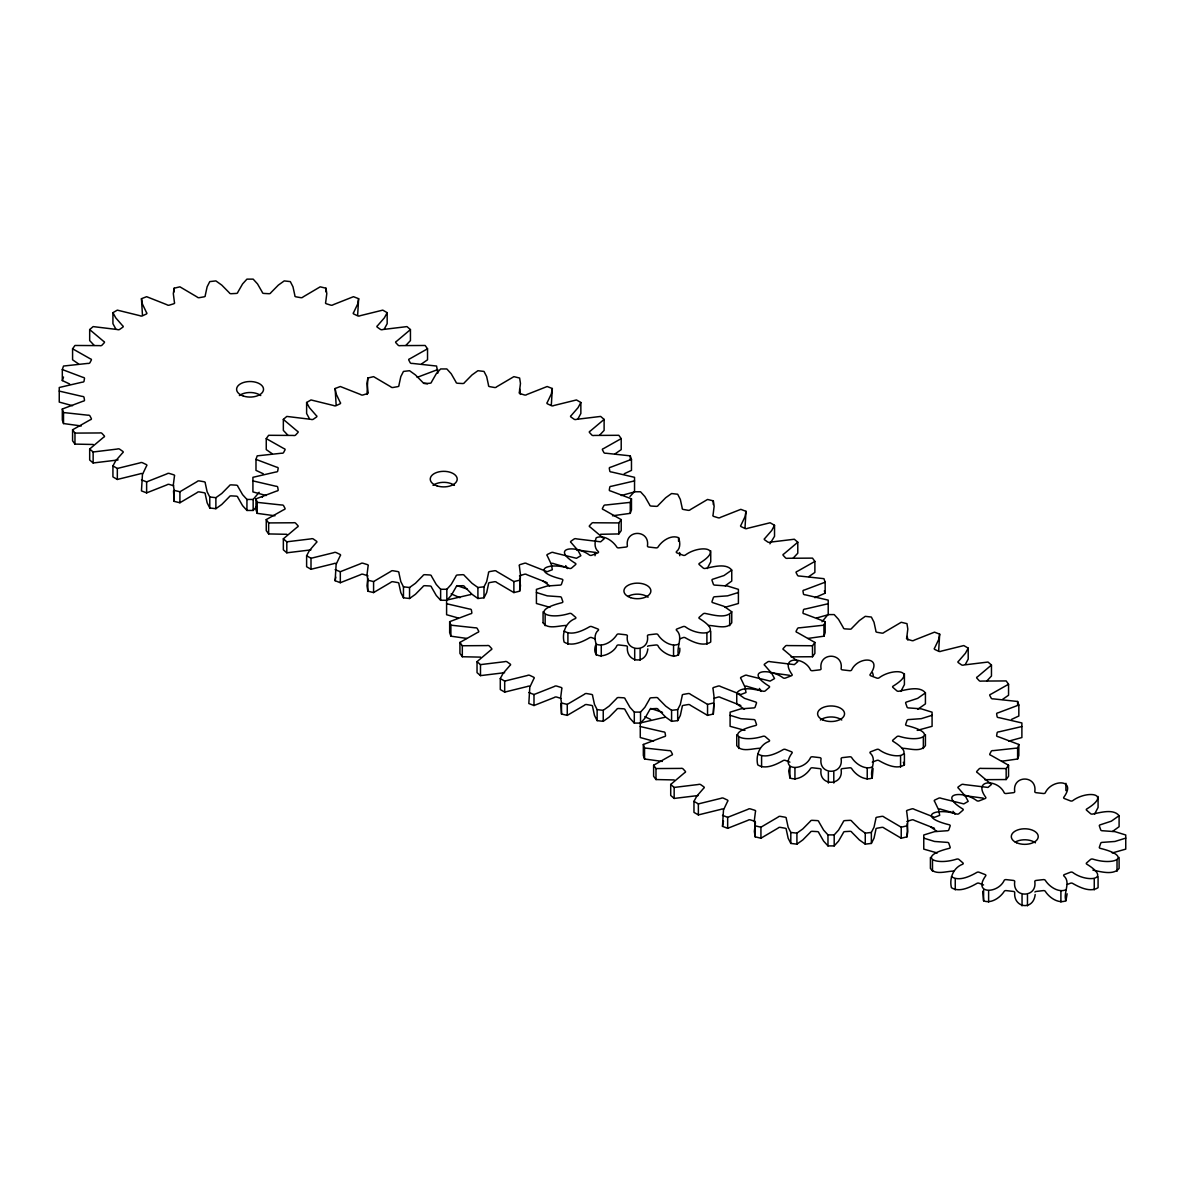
<?xml version="1.0" encoding="UTF-8"?>
<svg xmlns="http://www.w3.org/2000/svg" width="1185" height="1185" viewBox="0 0 1185 1185"><rect width="100%" height="100%" fill="white"/><g stroke="black" fill="none" stroke-linecap="round" stroke-linejoin="round"><path stroke-width="1.5" d="M173.514 490.842L174.165 501.374L179.913 502.751L197.154 492.59A1.763 1.022 0 0 1 199.376 491.923L204.013 492.738A1.763 1.022 0 0 1 205.227 493.997L207.123 502.781L209.775 507.98L215.877 508.691L221.773 504.469L229.357 496.767A1.763 1.022 0 0 1 231.312 495.878L236.141 496.145A1.763 1.022 0 0 1 237.755 497.241L242.584 505.654L246.939 510.454L253.16 510.454L256.434 506.854M560.861 703.475L561.512 714.022L567.26 715.385L584.516 705.223A1.763 1.022 0 0 1 586.723 704.571L591.359 705.371A1.763 1.022 0 0 1 592.574 706.63L594.485 715.429L597.136 720.628L603.239 721.324L609.134 717.103L616.718 709.4A1.763 1.022 0 0 1 618.674 708.511L623.488 708.793A1.763 1.022 0 0 1 625.102 709.874L629.946 718.288L634.301 723.087L640.522 723.087L644.877 718.288L649.706 709.874A1.763 1.022 0 0 1 651.335 708.793L656.149 708.511A1.763 1.022 0 0 1 658.105 709.4L665.689 717.103L671.584 721.324L677.687 720.628L680.338 715.429L682.234 706.63A1.763 1.022 0 0 1 683.449 705.371L688.085 704.571A1.763 1.022 0 0 1 690.307 705.223L707.549 715.385L713.296 714.022L713.962 703.475M595.033 555.706L595.211 552.551M679.775 648.151C681.197 663.2 661.437 653.513 657.956 645.721A1.763 1.022 0 0 0 655.794 644.995L648.965 645.781A1.763 1.022 0 0 0 647.573 646.403M1067.122 893.786L1065.937 900.748C1058.383 904.007 1049.273 897.637 1045.303 891.342A1.763 1.022 0 0 0 1043.141 890.631L1036.327 891.416A1.763 1.022 0 0 0 1034.92 892.038M647.84 648.876C646.003 665.555 625.976 662.148 627.369 646.921A1.763 1.022 0 0 0 625.843 645.781L619.029 644.995A1.763 1.022 0 0 0 616.867 645.721C612.956 655.083 590.797 662.711 595.418 645.707M1035.186 894.512C1033.35 911.191 1013.323 907.784 1014.715 892.557A1.763 1.022 0 0 0 1013.19 891.416L1006.376 890.631A1.763 1.022 0 0 0 1004.213 891.342C1000.258 897.652 991.178 903.918 983.609 900.837L982.765 891.342M357.648 315.077L358.64 298.694L353.471 296.694L333.118 304.738A1.763 1.022 0 0 1 330.719 305.123L326.453 303.804A1.763 1.022 0 0 1 325.682 302.442L326.793 293.599L325.949 288.207L320.202 286.829L302.96 297.005A1.763 1.022 0 0 1 300.738 297.657L296.102 296.842A1.763 1.022 0 0 1 294.887 295.583L292.976 286.8L290.325 281.6L284.237 280.904L278.342 285.111L270.758 292.813A1.763 1.022 0 0 1 268.788 293.702L263.974 293.436A1.763 1.022 0 0 1 262.359 292.339L257.53 283.926L253.16 279.127L246.939 279.127L242.584 283.926L237.755 292.339A1.763 1.022 0 0 1 236.141 293.436L231.312 293.702A1.763 1.022 0 0 1 229.357 292.813L221.773 285.111L215.877 280.904L209.775 281.6L207.123 286.8L205.227 295.583A1.763 1.022 0 0 1 204.013 296.842L199.376 297.657A1.763 1.022 0 0 1 197.154 297.005L179.913 286.829L174.165 288.207L173.321 293.599L174.432 302.442A1.763 1.022 0 0 1 173.662 303.804L169.381 305.123A1.763 1.022 0 0 1 166.981 304.738L146.629 296.694L141.459 298.694L142.452 315.077M551.336 404.9L552.328 388.517L547.159 386.517L526.792 394.546A1.763 1.022 0 0 1 524.407 394.946L520.126 393.627A1.763 1.022 0 0 1 519.356 392.265L520.467 383.422L519.622 378.03L513.875 376.652L496.633 386.814A1.763 1.022 0 0 1 494.412 387.48L489.775 386.666A1.763 1.022 0 0 1 488.561 385.406L486.665 376.623L483.998 371.423L477.91 370.712L472.015 374.934L464.431 382.636A1.763 1.022 0 0 1 462.476 383.525L457.647 383.259A1.763 1.022 0 0 1 456.032 382.162L451.204 373.749L446.834 368.95L440.627 368.95L436.258 373.749L431.429 382.162A1.763 1.022 0 0 1 429.814 383.259L425 383.525A1.763 1.022 0 0 1 423.03 382.636L415.446 374.934L409.551 370.712L403.463 371.423L400.811 376.623L398.901 385.406A1.763 1.022 0 0 1 397.686 386.666L393.05 387.48A1.763 1.022 0 0 1 390.828 386.814L373.586 376.652L367.839 378.03L366.994 383.422L368.105 392.265A1.763 1.022 0 0 1 367.335 393.627L363.069 394.946A1.763 1.022 0 0 1 360.67 394.546L340.317 386.517L335.133 388.517L336.14 404.9M366.994 394.412L367.839 378.03M367.794 578.206L366.994 585.805L367.839 591.197L373.586 592.574L390.828 582.398A1.763 1.022 0 0 1 393.05 581.746L397.686 582.561A1.763 1.022 0 0 1 398.901 583.82L400.811 592.604L403.463 597.803L409.551 598.499L415.446 594.292L423.03 586.59A1.763 1.022 0 0 1 425 585.701L429.814 585.968A1.763 1.022 0 0 1 431.429 587.064L436.258 595.477L440.627 600.277L446.834 600.277L451.204 595.477L456.032 587.064A1.763 1.022 0 0 1 457.647 585.968L462.476 585.701A1.763 1.022 0 0 1 464.431 586.59L472.015 594.292L477.91 598.499L483.998 597.803L486.665 592.604L488.561 583.82A1.763 1.022 0 0 1 489.775 582.561L494.412 581.746A1.763 1.022 0 0 1 496.633 582.398L513.875 592.574L519.622 591.197L520.467 574.799L519.356 565.971A1.763 1.022 0 0 1 520.126 564.593L524.407 563.275A1.763 1.022 0 0 1 526.792 563.675L547.159 571.703L552.328 569.704L551.336 564.327L547.263 555.78A1.763 1.022 0 0 1 547.544 554.358L551.292 552.58A1.763 1.022 0 0 1 553.78 552.699L576.458 558.283L580.857 555.735L578.058 550.566L571.17 542.641A1.763 1.022 0 0 1 570.977 541.219L574.044 539.057A1.763 1.022 0 0 1 576.532 538.879L600.647 541.812L604.113 538.819L590.189 527.073A1.763 1.022 0 0 1 589.523 525.681L591.804 523.222A1.763 1.022 0 0 1 594.174 522.778L618.822 522.926L621.207 519.608L603.58 509.654A1.763 1.022 0 0 1 602.454 508.365L603.861 505.699A1.763 1.022 0 0 1 606.039 504.988L630.257 502.366L631.472 498.841L610.838 491.064A1.763 1.022 0 0 1 609.297 489.938L609.771 487.153A1.763 1.022 0 0 1 611.667 486.22L634.538 480.903M519.622 591.197L520.467 585.805L519.667 578.206M713.296 714.022L714.14 697.624L713.044 688.781A1.763 1.022 0 0 1 713.8 687.418L718.08 686.1A1.763 1.022 0 0 1 720.48 686.485L740.832 694.529L746.002 692.529L745.01 687.137L740.936 678.59A1.763 1.022 0 0 1 741.232 677.168L744.965 675.391A1.763 1.022 0 0 1 747.454 675.509L770.131 681.094L774.531 678.561L771.731 673.376L764.858 665.466A1.763 1.022 0 0 1 764.651 664.03L767.732 661.867A1.763 1.022 0 0 1 770.206 661.704L794.335 664.622L797.786 661.645L783.878 649.884A1.763 1.022 0 0 1 783.196 648.506L785.477 646.032A1.763 1.022 0 0 1 787.847 645.588L812.495 645.751L814.88 642.433L797.268 632.464A1.763 1.022 0 0 1 796.127 631.19L797.535 628.509A1.763 1.022 0 0 1 799.712 627.813L823.945 625.176L825.16 621.666L804.511 613.874A1.763 1.022 0 0 1 802.971 612.749L803.445 609.964A1.763 1.022 0 0 1 805.341 609.031L828.211 603.728M755.452 822.597L754.341 831.44L755.186 836.832L760.933 838.21L778.189 828.034A1.763 1.022 0 0 1 780.411 827.382L785.033 828.197A1.763 1.022 0 0 1 786.247 829.456L788.158 838.239L790.81 843.439L796.913 844.135L802.808 839.928L810.392 832.226A1.763 1.022 0 0 1 812.347 831.322L817.161 831.603A1.763 1.022 0 0 1 818.776 832.699L823.619 841.113L827.974 845.897L834.196 845.897L838.55 841.113L843.379 832.699A1.763 1.022 0 0 1 845.009 831.603L849.823 831.322A1.763 1.022 0 0 1 851.778 832.226L859.362 839.928L865.257 844.135L871.36 843.439L874.012 838.239L875.908 829.456A1.763 1.022 0 0 1 877.122 828.197L881.758 827.382A1.763 1.022 0 0 1 883.98 828.034L901.222 838.21L906.969 836.832L907.814 820.435L906.718 811.606A1.763 1.022 0 0 1 907.488 810.229L911.754 808.911A1.763 1.022 0 0 1 914.153 809.311L934.506 817.339L939.675 815.339L938.683 809.962L934.61 801.415A1.763 1.022 0 0 1 934.906 799.979L938.638 798.216A1.763 1.022 0 0 1 941.127 798.32L963.805 803.904L968.204 801.371L965.405 796.201L958.532 788.277A1.763 1.022 0 0 1 958.324 786.84L961.405 784.677A1.763 1.022 0 0 1 963.879 784.514L988.009 787.433L991.46 784.455L977.551 772.709A1.763 1.022 0 0 1 976.87 771.317L979.151 768.858A1.763 1.022 0 0 1 981.521 768.413L1006.169 768.561L1008.553 765.243L990.941 755.289A1.763 1.022 0 0 1 989.801 754.001L991.208 751.334A1.763 1.022 0 0 1 993.385 750.623L1017.619 748.002L1018.833 744.476L998.185 736.7A1.763 1.022 0 0 1 996.644 735.559L997.118 732.789A1.763 1.022 0 0 1 999.014 731.841L1021.885 726.538M906.969 836.832L907.814 831.44L907.014 823.827M173.662 485.776L169.381 484.458A1.763 1.022 0 0 0 166.981 484.858L146.629 492.886L141.459 490.886L142.452 474.504L146.525 465.957A1.763 1.022 0 0 0 146.244 464.535L142.496 462.757A1.763 1.022 0 0 0 140.008 462.876L117.33 468.46L112.93 465.912L115.73 460.743L122.618 452.833A1.763 1.022 0 0 0 122.81 451.396L119.744 449.233A1.763 1.022 0 0 0 117.256 449.056L93.141 451.989L89.675 448.996L103.599 437.25A1.763 1.022 0 0 0 104.265 435.873L101.984 433.399A1.763 1.022 0 0 0 99.614 432.955L74.966 433.103L72.581 429.785L90.193 419.831A1.763 1.022 0 0 0 91.334 418.557L89.927 415.876A1.763 1.022 0 0 0 87.749 415.18L63.516 412.543L62.316 409.018L82.95 401.241A1.763 1.022 0 0 0 84.49 400.115L84.016 397.331A1.763 1.022 0 0 0 82.12 396.397L59.25 391.094M358.64 298.694L357.648 304.086L353.589 312.618A1.763 1.022 0 0 0 353.871 314.055L357.618 315.832A1.763 1.022 0 0 0 360.107 315.714L382.77 310.129L387.169 312.662L387.169 323.668L384.384 328.837M368.002 575.954A1.763 1.022 0 0 0 367.335 575.599L363.069 574.281A1.763 1.022 0 0 0 360.67 574.666L340.317 582.709L335.133 580.709L336.14 564.327L340.199 555.78A1.763 1.022 0 0 0 339.917 554.358L336.17 552.58A1.763 1.022 0 0 0 333.681 552.699L311.003 558.283L306.619 555.735L309.404 550.566L316.291 542.641A1.763 1.022 0 0 0 316.484 541.219L313.418 539.057A1.763 1.022 0 0 0 310.944 538.879L286.814 541.812L283.348 538.819L297.272 527.073A1.763 1.022 0 0 0 297.939 525.681L295.657 523.222A1.763 1.022 0 0 0 293.287 522.778L268.639 522.926L266.255 519.608L283.882 509.654A1.763 1.022 0 0 0 285.007 508.365L283.6 505.699A1.763 1.022 0 0 0 281.423 504.988L257.204 502.366L255.99 498.841L276.623 491.064A1.763 1.022 0 0 0 278.179 489.938L277.69 487.153A1.763 1.022 0 0 0 275.794 486.22L252.923 480.903M335.133 580.709L335.799 577.125M552.328 388.517L551.336 393.909L547.263 402.441A1.763 1.022 0 0 0 547.544 403.878L551.292 405.64A1.763 1.022 0 0 0 553.78 405.537L576.458 399.952L580.857 402.485L580.857 413.491L578.058 418.66M561.009 698.409L556.743 697.091A1.763 1.022 0 0 0 554.343 697.491L533.991 705.519L528.821 703.52L529.813 687.137L533.887 678.59A1.763 1.022 0 0 0 533.591 677.168L529.843 675.391A1.763 1.022 0 0 0 527.369 675.509L504.692 681.094L500.292 678.561L503.077 673.376L509.965 665.466A1.763 1.022 0 0 0 510.157 664.03L507.091 661.867A1.763 1.022 0 0 0 504.617 661.704L480.488 664.622L477.037 661.645L490.945 649.884A1.763 1.022 0 0 0 491.627 648.506L489.346 646.032A1.763 1.022 0 0 0 486.961 645.588L462.313 645.751L459.928 642.433L477.555 632.464A1.763 1.022 0 0 0 478.681 631.19L477.274 628.509A1.763 1.022 0 0 0 475.111 627.813L450.878 625.176L449.663 621.666L470.297 613.874A1.763 1.022 0 0 0 471.852 612.749L471.378 609.964A1.763 1.022 0 0 0 469.482 609.031L446.597 603.728M629.946 496.559L634.301 491.775L640.522 491.775L644.877 496.559L649.706 504.973A1.763 1.022 0 0 0 651.335 506.069L656.149 506.35A1.763 1.022 0 0 0 658.105 505.447L665.689 497.744L671.584 493.538L677.687 494.234L680.338 499.433L682.234 508.217A1.763 1.022 0 0 0 683.449 509.476L688.085 510.291A1.763 1.022 0 0 0 690.307 509.639L707.549 499.463L713.296 500.84L714.14 506.232L713.044 515.075A1.763 1.022 0 0 0 713.8 516.438L718.08 517.756A1.763 1.022 0 0 0 720.48 517.371L740.832 509.343L746.002 511.327L745.01 516.719L740.936 525.266A1.763 1.022 0 0 0 741.232 526.688L744.965 528.466A1.763 1.022 0 0 0 747.454 528.347L770.131 522.763L774.531 525.296L774.531 536.301L769.939 543.826M745.01 527.71L746.002 511.327M755.363 821.59A1.763 1.022 0 0 0 754.682 821.235L750.416 819.916A1.763 1.022 0 0 0 748.016 820.301L727.664 828.33L722.495 826.345L723.487 809.962L727.56 801.415A1.763 1.022 0 0 0 727.264 799.979L723.517 798.216A1.763 1.022 0 0 0 721.043 798.32L698.365 803.904L693.966 801.371L696.765 796.201L703.638 788.277A1.763 1.022 0 0 0 703.831 786.84L700.765 784.677A1.763 1.022 0 0 0 698.291 784.514L674.161 787.433L670.71 784.455L684.619 772.709A1.763 1.022 0 0 0 685.3 771.317L683.019 768.858A1.763 1.022 0 0 0 680.649 768.413L655.986 768.561L653.616 765.243L671.228 755.289A1.763 1.022 0 0 0 672.354 754.001L670.962 751.334A1.763 1.022 0 0 0 668.784 750.623L644.551 748.002L643.337 744.476L663.985 736.7A1.763 1.022 0 0 0 665.526 735.559L665.052 732.789A1.763 1.022 0 0 0 663.156 731.841L640.27 726.538M722.495 826.345L723.487 820.953M822.005 621.769L827.974 614.585L834.196 614.585L838.55 619.385L843.379 627.798A1.763 1.022 0 0 0 845.009 628.88L849.823 629.161A1.763 1.022 0 0 0 851.778 628.272L859.362 620.57L865.257 616.348L871.36 617.044L874.012 622.243L875.908 631.042A1.763 1.022 0 0 0 877.122 632.301L881.758 633.101A1.763 1.022 0 0 0 883.98 632.449L901.222 622.288L906.969 623.651L907.814 629.057L906.718 637.885A1.763 1.022 0 0 0 907.488 639.263L911.754 640.581A1.763 1.022 0 0 0 914.153 640.181L934.506 632.153L939.675 634.153L938.683 639.53L934.61 648.077A1.763 1.022 0 0 0 934.906 649.513L938.638 651.276A1.763 1.022 0 0 0 941.127 651.172L963.805 645.573L968.204 648.121L968.204 659.112L965.405 664.296M938.683 650.535L939.675 634.153M678.561 655.201C676.013 647.262 683.76 636.76 676.502 630.287A1.763 1.022 0 0 1 677.153 628.894L682.945 626.658A1.763 1.022 0 0 1 685.419 626.85C699.268 637.249 724.939 634.316 699.609 618.644A1.763 1.022 0 0 1 699.298 617.222L703.164 613.874A1.763 1.022 0 0 1 705.564 613.504C713.518 615.059 726.198 618.866 731.752 611.801L723.991 606.32L713.251 602.795A1.763 1.022 0 0 1 712.007 601.55L713.37 597.61A1.763 1.022 0 0 1 715.34 596.722L727.59 595.848L738.403 592.5M789.728 766.813L788.706 770.976L789.906 777.938C797.461 781.196 806.57 774.812 810.54 768.532A1.763 1.022 0 0 1 812.703 767.821L819.516 768.606A1.763 1.022 0 0 1 821.042 769.746C818.524 786.425 843.646 786.425 841.128 769.746A1.763 1.022 0 0 1 842.654 768.606L849.467 767.821A1.763 1.022 0 0 1 851.63 768.532C855.585 774.827 864.65 781.108 872.234 778.012L873.064 768.532M594.766 638.774L591.878 637.663A1.763 1.022 0 0 0 589.404 637.841C582.309 641.914 571.585 647.01 564.075 642.048C561.764 632.834 565.986 621.977 575.199 618.644A1.763 1.022 0 0 0 575.525 617.222L571.659 613.874A1.763 1.022 0 0 0 569.244 613.504C547.115 620.436 529.562 610.705 561.557 602.795A1.763 1.022 0 0 0 562.801 601.55L561.453 597.61A1.763 1.022 0 0 0 559.468 596.722L547.218 595.848L536.42 592.5M549.929 607.327L536.42 603.491L536.42 589.36L547.218 586.027L559.468 585.138A1.763 1.022 0 0 0 561.453 584.249L562.801 580.309A1.763 1.022 0 0 0 561.557 579.065C529.562 571.155 547.115 561.423 569.244 568.356A1.763 1.022 0 0 0 571.659 567.985L575.525 564.638A1.763 1.022 0 0 0 575.199 563.216C549.87 547.544 575.554 544.611 589.404 555.01A1.763 1.022 0 0 0 591.878 555.202L597.655 552.965A1.763 1.022 0 0 0 598.307 551.573C594.144 548.299 594.618 542.212 596.218 537.738C603.787 534.479 612.897 540.864 616.867 547.144A1.763 1.022 0 0 0 619.029 547.855L625.843 547.07A1.763 1.022 0 0 0 627.369 545.929C624.836 529.251 649.972 529.251 647.454 545.929A1.763 1.022 0 0 0 648.965 547.07L655.794 547.855A1.763 1.022 0 0 0 657.956 547.144C661.911 540.849 670.977 534.568 678.561 537.664C680.19 542.152 680.694 548.285 676.502 551.573A1.763 1.022 0 0 0 677.153 552.965L682.945 555.202A1.763 1.022 0 0 0 685.419 555.01C699.268 544.611 724.939 547.544 699.609 563.216A1.763 1.022 0 0 0 699.298 564.638L703.164 567.985A1.763 1.022 0 0 0 705.564 568.356C713.518 566.8 726.198 562.993 731.752 570.059L731.752 581.065L725.235 585.775M789.891 762.148L785.551 760.474A1.763 1.022 0 0 0 783.078 760.666C775.982 764.725 765.258 769.82 757.748 764.873C755.452 755.66 759.659 744.787 768.872 741.469A1.763 1.022 0 0 0 769.198 740.033L765.332 736.7A1.763 1.022 0 0 0 762.918 736.315C740.788 743.247 723.235 733.515 755.245 725.605A1.763 1.022 0 0 0 756.474 724.361L755.126 720.421A1.763 1.022 0 0 0 753.156 719.547L740.892 718.658L730.093 715.31M744.506 709.356L736.744 703.875L736.744 692.884C742.299 685.804 754.963 689.626 762.918 691.166A1.763 1.022 0 0 0 765.332 690.796L769.198 687.463A1.763 1.022 0 0 0 768.872 686.026C743.543 670.355 769.228 667.436 783.078 677.835A1.763 1.022 0 0 0 785.551 678.013L791.328 675.791A1.763 1.022 0 0 0 791.98 674.398C778.708 656.031 804.26 656.164 810.54 669.955A1.763 1.022 0 0 0 812.703 670.68L819.516 669.895A1.763 1.022 0 0 0 821.042 668.755C818.524 652.061 843.646 652.061 841.128 668.755A1.763 1.022 0 0 0 842.654 669.895L849.467 670.68A1.763 1.022 0 0 0 851.63 669.955C857.91 656.164 883.447 656.031 870.19 674.398A1.763 1.022 0 0 0 870.842 675.791L876.619 678.013A1.763 1.022 0 0 0 879.092 677.835C892.942 667.436 918.612 670.355 893.297 686.026A1.763 1.022 0 0 0 892.972 687.463L896.838 690.796A1.763 1.022 0 0 0 899.237 691.166C907.206 689.626 919.871 685.804 925.426 692.884L925.426 703.875L917.664 709.356M983.565 884.973L979.225 883.299A1.763 1.022 0 0 0 976.751 883.477C969.656 887.55 958.932 892.646 951.437 887.683C949.126 878.47 953.332 867.613 962.546 864.28A1.763 1.022 0 0 0 962.872 862.858L959.006 859.51A1.763 1.022 0 0 0 956.606 859.14C934.461 866.072 916.909 856.34 948.918 848.43A1.763 1.022 0 0 0 950.148 847.171L948.8 843.246A1.763 1.022 0 0 0 946.83 842.357L934.565 841.469L923.767 838.121M937.276 852.963L923.767 849.127L923.767 834.995L934.565 831.648L946.83 830.759A1.763 1.022 0 0 0 948.8 829.885L950.148 825.945A1.763 1.022 0 0 0 948.918 824.701C916.909 816.791 934.461 807.059 956.606 813.991A1.763 1.022 0 0 0 959.006 813.606L962.872 810.273A1.763 1.022 0 0 0 962.546 808.851C937.216 793.18 962.901 790.247 976.751 800.645A1.763 1.022 0 0 0 979.225 800.838L985.002 798.601A1.763 1.022 0 0 0 985.653 797.209C972.396 778.856 997.933 778.975 1004.213 792.78A1.763 1.022 0 0 0 1006.376 793.491L1013.19 792.706A1.763 1.022 0 0 0 1014.715 791.565C1012.197 774.886 1037.319 774.886 1034.801 791.565A1.763 1.022 0 0 0 1036.327 792.706L1043.141 793.491A1.763 1.022 0 0 0 1045.303 792.78C1051.584 778.975 1077.121 778.856 1063.863 797.209A1.763 1.022 0 0 0 1064.515 798.601L1070.292 800.838A1.763 1.022 0 0 0 1072.766 800.645C1086.615 790.247 1112.3 793.18 1086.971 808.851A1.763 1.022 0 0 0 1086.645 810.273L1090.511 813.606A1.763 1.022 0 0 0 1092.911 813.991C1100.88 812.436 1113.544 808.629 1119.099 815.695L1119.099 826.7L1112.582 831.411M69.604 383.97L62.316 380.563L62.316 369.557L63.516 366.046L87.749 363.41A1.763 1.022 0 0 0 89.927 362.714L91.334 360.033A1.763 1.022 0 0 0 90.193 358.759L72.581 348.79L74.966 345.472L99.614 345.62A1.763 1.022 0 0 0 101.984 345.19L104.265 342.717A1.763 1.022 0 0 0 103.599 341.339L89.675 329.578L93.141 326.601L117.256 329.519A1.763 1.022 0 0 0 119.744 329.356L122.81 327.193A1.763 1.022 0 0 0 122.618 325.756L115.73 317.832L112.93 312.662L117.33 310.129L140.008 315.714A1.763 1.022 0 0 0 142.496 315.832L146.244 314.055A1.763 1.022 0 0 0 146.525 312.618L142.452 304.086L141.459 298.694M62.316 380.563L63.516 377.037M263.292 473.778L255.99 470.386L255.99 459.38L257.204 455.855L281.423 453.233A1.763 1.022 0 0 0 283.6 452.522L285.007 449.856A1.763 1.022 0 0 0 283.882 448.567L266.255 438.613L268.639 435.295L293.287 435.443A1.763 1.022 0 0 0 295.657 434.999L297.939 432.54A1.763 1.022 0 0 0 297.272 431.147L283.348 419.401L286.814 416.424L310.944 419.342A1.763 1.022 0 0 0 313.418 419.179L316.484 417.016A1.763 1.022 0 0 0 316.291 415.579L309.404 407.655L306.619 402.485L311.003 399.952L333.681 405.537A1.763 1.022 0 0 0 336.17 405.64L339.917 403.878A1.763 1.022 0 0 0 340.199 402.441L336.14 393.909L335.133 388.517M612.497 515.786L630.257 513.357L631.472 509.846L631.472 498.841M807.933 638.434L823.945 636.182L825.16 632.657L825.16 621.666M1001.606 761.244L1017.619 758.992L1018.833 755.467L1018.833 744.476M678.561 644.196C671.228 647.291 661.882 641.085 657.956 634.716A1.763 1.022 0 0 0 655.794 634.005L648.965 634.79A1.763 1.022 0 0 0 647.454 635.93C649.972 652.609 624.836 652.609 627.369 635.93A1.763 1.022 0 0 0 625.843 634.79L619.029 634.005A1.763 1.022 0 0 0 616.867 634.716C612.897 641.011 603.832 647.291 596.248 644.196C594.618 639.707 594.129 633.575 598.307 630.287A1.763 1.022 0 0 0 597.655 628.894L591.878 626.658A1.763 1.022 0 0 0 589.404 626.85C582.309 630.924 571.585 636.004 564.075 631.057M872.264 777.938C869.242 770.206 877.567 759.585 870.19 753.097A1.763 1.022 0 0 1 870.842 751.705L876.619 749.483A1.763 1.022 0 0 1 879.092 749.661C892.942 760.059 918.612 757.141 893.297 741.469A1.763 1.022 0 0 1 892.972 740.033L896.838 736.7A1.763 1.022 0 0 1 899.237 736.315C921.382 743.247 938.935 733.515 906.925 725.605A1.763 1.022 0 0 1 905.681 724.361L907.043 720.421A1.763 1.022 0 0 1 909.013 719.547L921.263 718.658L932.077 715.31M1065.937 900.748C1062.915 893.016 1071.255 882.395 1063.863 875.908A1.763 1.022 0 0 1 1064.515 874.53L1070.292 872.293A1.763 1.022 0 0 1 1072.766 872.471C1086.615 882.884 1112.3 879.951 1086.971 864.28A1.763 1.022 0 0 1 1086.645 862.858L1090.511 859.51A1.763 1.022 0 0 1 1092.911 859.14C1115.055 866.072 1132.608 856.34 1100.598 848.43A1.763 1.022 0 0 1 1099.369 847.171L1100.717 843.246A1.763 1.022 0 0 1 1102.687 842.357L1114.952 841.469L1125.75 838.121M483.998 597.803L483.998 586.812L486.665 581.613L488.561 572.814A1.763 1.022 0 0 1 489.775 571.555L494.412 570.755A1.763 1.022 0 0 1 496.633 571.407L513.875 581.568L519.622 580.206M677.687 720.628L677.687 709.622L680.338 704.423L682.234 695.639A1.763 1.022 0 0 1 683.449 694.38L688.085 693.566A1.763 1.022 0 0 1 690.307 694.217L707.549 704.394L713.296 703.016M871.36 843.439L871.36 832.433L874.012 827.249L875.908 818.45A1.763 1.022 0 0 1 877.122 817.191L881.758 816.376A1.763 1.022 0 0 1 883.98 817.043L901.222 827.204L906.969 825.826M387.169 312.662L384.384 317.832L377.497 325.756A1.763 1.022 0 0 0 377.304 327.193L380.37 329.356A1.763 1.022 0 0 0 382.844 329.519L406.973 326.601L410.44 329.578L410.44 340.584L405.937 345.339M580.857 402.485L578.058 407.655L571.17 415.579A1.763 1.022 0 0 0 570.977 417.016L574.044 419.179A1.763 1.022 0 0 0 576.532 419.342L600.647 416.424L604.113 419.401L604.113 430.407L599.625 435.162M774.531 525.296L771.731 530.48L764.858 538.39A1.763 1.022 0 0 0 764.651 539.827L767.732 541.989A1.763 1.022 0 0 0 770.206 542.152L794.335 539.234L797.786 542.226L797.786 553.217L793.298 557.972M968.204 648.121L965.405 653.291L958.532 661.215A1.763 1.022 0 0 0 958.324 662.652L961.405 664.8A1.763 1.022 0 0 0 963.879 664.978L988.009 662.045L991.46 665.037L991.46 676.028L986.972 680.797M707.193 568.578L710.733 561.808L710.733 550.803M900.867 691.403L904.407 684.619L904.407 673.628M1094.54 814.213L1098.08 807.444L1098.08 796.438M259.145 492.264L253.16 499.448L253.16 510.454M600.573 534.302L618.822 533.931L621.207 530.613L621.207 519.608M708.556 625.458C715.74 625.517 727.16 629.842 731.752 622.792L731.752 611.801M791.047 656.86L812.495 656.742L814.88 653.424L814.88 642.433M902.229 748.283C909.413 748.327 920.834 752.653 925.426 745.617L925.426 734.611M984.72 779.671L1006.169 779.552L1008.553 776.249L1008.553 765.243M1092.911 870.131C1100.88 871.686 1113.544 875.493 1119.099 868.427L1119.099 857.436M446.834 600.277L446.834 589.271L451.204 584.472L456.032 576.073A1.763 1.022 0 0 1 457.647 574.977L462.476 574.695A1.763 1.022 0 0 1 464.431 575.584L472.015 583.287L477.91 587.508L483.998 586.812M640.522 723.087L640.522 712.096L644.877 707.297L649.706 698.883A1.763 1.022 0 0 1 651.335 697.787L656.149 697.521A1.763 1.022 0 0 1 658.105 698.409L665.689 706.112L671.584 710.319L677.687 709.622M834.196 845.897L834.196 834.907L838.55 830.107L843.379 821.694A1.763 1.022 0 0 1 845.009 820.598L849.823 820.331A1.763 1.022 0 0 1 851.778 821.22L859.362 828.922L865.257 833.144L871.36 832.433M410.44 329.578L396.516 341.339A1.763 1.022 0 0 0 395.849 342.717L398.13 345.19A1.763 1.022 0 0 0 400.5 345.62L425.148 345.472L427.533 348.79L427.533 359.796L421.519 363.958M604.113 419.401L590.189 431.147A1.763 1.022 0 0 0 589.523 432.54L591.804 434.999A1.763 1.022 0 0 0 594.174 435.443L618.822 435.295L621.207 438.613L621.207 449.619L615.193 453.781M797.786 542.226L783.878 553.973A1.763 1.022 0 0 0 783.196 555.35L785.477 557.824A1.763 1.022 0 0 0 787.847 558.268L812.495 558.12L814.88 561.438L814.88 572.429L808.866 576.591M991.46 665.037L977.551 676.783A1.763 1.022 0 0 0 976.87 678.175L979.151 680.634A1.763 1.022 0 0 0 981.521 681.079L1006.169 680.931L1008.553 684.249L1008.553 695.24L1002.54 699.402M566.267 625.458C559.157 625.517 547.337 629.857 543.145 622.732M731.678 570.133L723.991 575.54L713.251 579.065A1.763 1.022 0 0 0 712.007 580.309L713.37 584.249A1.763 1.022 0 0 0 715.34 585.138L727.59 586.027L738.403 589.36L738.403 603.491L724.894 607.327M925.426 692.884L917.664 698.35L906.925 701.89A1.763 1.022 0 0 0 905.681 703.135L907.043 707.075A1.763 1.022 0 0 0 909.013 707.949L921.263 708.837L932.077 712.185L932.077 726.316L917.22 730.39M1119.099 815.695L1111.337 821.175L1100.598 824.701A1.763 1.022 0 0 0 1099.369 825.945L1100.717 829.885A1.763 1.022 0 0 0 1102.687 830.759L1114.952 831.648L1125.75 834.995L1125.75 849.127L1112.241 852.963M757.748 753.867C765.258 758.83 775.982 753.734 783.078 749.661A1.763 1.022 0 0 1 785.551 749.483L791.328 751.705A1.763 1.022 0 0 1 791.98 753.097C778.708 771.465 804.26 771.331 810.54 757.541A1.763 1.022 0 0 1 812.703 756.815L819.516 757.6A1.763 1.022 0 0 1 821.042 758.741C818.524 775.434 843.646 775.434 841.128 758.741A1.763 1.022 0 0 1 842.654 757.6L849.467 756.815A1.763 1.022 0 0 1 851.63 757.541C855.585 763.836 864.65 770.102 872.234 767.021M951.437 876.678C958.932 881.64 969.656 876.544 976.751 872.471A1.763 1.022 0 0 1 979.225 872.293L985.002 874.53A1.763 1.022 0 0 1 985.653 875.908C972.396 894.275 997.933 894.142 1004.213 880.351A1.763 1.022 0 0 1 1006.376 879.64L1013.19 880.411A1.763 1.022 0 0 1 1014.715 881.551C1012.197 898.245 1037.319 898.245 1034.801 881.551A1.763 1.022 0 0 1 1036.327 880.411L1043.141 879.64A1.763 1.022 0 0 1 1045.303 880.351C1049.258 886.647 1058.338 892.927 1065.908 889.831M141.459 479.895L146.629 481.88L166.981 473.852A1.763 1.022 0 0 1 169.381 473.467L173.662 474.785A1.763 1.022 0 0 1 174.432 476.148L173.321 484.991L174.165 490.383L179.913 491.76L197.154 481.584A1.763 1.022 0 0 1 199.376 480.932L204.013 481.747A1.763 1.022 0 0 1 205.227 482.991L207.123 491.79L209.775 496.989L215.877 497.685L221.773 493.478L229.357 485.776A1.763 1.022 0 0 1 231.312 484.872L236.141 485.154A1.763 1.022 0 0 1 237.755 486.25L242.584 494.649L246.939 499.448L246.939 510.454M335.133 569.704L340.317 571.703L360.67 563.675A1.763 1.022 0 0 1 363.069 563.275L367.335 564.593A1.763 1.022 0 0 1 368.105 565.971L366.994 574.799L367.839 580.206L373.586 581.568L390.828 571.407A1.763 1.022 0 0 1 393.05 570.755L397.686 571.555A1.763 1.022 0 0 1 398.901 572.814L400.811 581.613L403.463 586.812L409.551 587.508L415.446 583.287L423.03 575.584A1.763 1.022 0 0 1 425 574.695L429.814 574.977A1.763 1.022 0 0 1 431.429 576.073L436.258 584.472L440.627 589.271L440.627 600.277M528.821 692.529L533.991 694.529L554.343 686.485A1.763 1.022 0 0 1 556.743 686.1L561.009 687.418A1.763 1.022 0 0 1 561.779 688.781L560.668 697.624L561.512 703.016L567.26 704.394L584.516 694.217A1.763 1.022 0 0 1 586.723 693.566L591.359 694.38A1.763 1.022 0 0 1 592.574 695.639L594.485 704.423L597.136 709.622L603.239 710.319L609.134 706.112L616.718 698.409A1.763 1.022 0 0 1 618.674 697.521L623.488 697.787A1.763 1.022 0 0 1 625.102 698.883L629.946 707.297L634.301 712.096L634.301 723.087M722.495 815.339L727.664 817.339L748.016 809.311A1.763 1.022 0 0 1 750.416 808.911L754.682 810.229A1.763 1.022 0 0 1 755.452 811.606L754.341 820.435L755.186 825.826L760.933 827.204L778.189 817.043A1.763 1.022 0 0 1 780.411 816.376L785.033 817.191A1.763 1.022 0 0 1 786.247 818.45L788.158 827.249L790.81 832.433L796.913 833.144L802.808 828.922L810.392 821.22A1.763 1.022 0 0 1 812.347 820.331L817.161 820.598A1.763 1.022 0 0 1 818.776 821.694L823.619 830.107L827.974 834.907L827.974 845.897M427.533 348.79L409.906 358.759A1.763 1.022 0 0 0 408.781 360.033L410.188 362.714A1.763 1.022 0 0 0 412.365 363.41L436.584 366.046L437.798 373.231M621.207 438.613L603.58 448.567A1.763 1.022 0 0 0 602.454 449.856L603.861 452.522A1.763 1.022 0 0 0 606.039 453.233L630.257 455.855L631.472 459.38L631.472 470.386L624.184 473.778M814.88 561.438L797.268 571.392A1.763 1.022 0 0 0 796.127 572.666L797.535 575.347A1.763 1.022 0 0 0 799.712 576.043L823.945 578.68L825.16 582.205L825.16 593.196L814.85 597.699M1008.553 684.249L990.941 694.203A1.763 1.022 0 0 0 989.801 695.491L991.208 698.158A1.763 1.022 0 0 0 993.385 698.869L1017.619 701.49L1018.833 705.016L1018.833 716.007L1011.531 719.413M680.057 638.774L682.945 637.663A1.763 1.022 0 0 1 685.419 637.841C692.499 641.914 703.238 647.01 710.733 642.048L710.733 631.057M872.279 762.148L876.619 760.474A1.763 1.022 0 0 1 879.092 760.666C886.187 764.725 896.912 769.82 904.407 764.873L904.407 753.867M1067.404 884.41L1070.292 883.299A1.763 1.022 0 0 1 1072.766 883.477C1079.861 887.55 1090.585 892.646 1098.08 887.683L1098.08 876.678M437.798 369.557L417.164 377.348M631.472 459.38L610.838 467.171A1.763 1.022 0 0 0 609.297 468.297L609.771 471.082A1.763 1.022 0 0 0 611.667 472.015L634.538 477.318L634.538 491.908L621.251 495.537M825.16 582.205L804.511 589.982A1.763 1.022 0 0 0 802.971 591.108L803.445 593.892A1.763 1.022 0 0 0 805.341 594.826L828.211 600.128L828.211 614.719L816.583 617.992M1018.833 705.016L998.185 712.792A1.763 1.022 0 0 0 996.644 713.933L997.118 716.703A1.763 1.022 0 0 0 999.014 717.636L1021.885 722.954L1021.885 737.544L1008.598 741.173M713.8 698.409L718.08 697.091A1.763 1.022 0 0 1 720.48 697.491L740.832 705.519M310.944 549.884L286.814 552.803L283.348 549.825L283.348 538.819M504.617 672.695L480.488 675.628L477.037 672.636L477.037 661.645M698.291 795.52L674.161 798.438L670.71 795.446L670.71 784.455M759.94 748.283C752.742 748.327 741.336 752.653 736.744 745.617L736.744 734.611M953.614 871.094C946.43 871.138 935.009 875.478 930.418 868.427L930.418 857.436M112.93 465.912L112.93 476.918L117.33 479.451L140.008 473.867A1.763 1.022 0 0 1 142.496 473.763M306.619 555.735L306.619 566.741L311.003 569.274L333.681 563.69A1.763 1.022 0 0 1 336.17 563.571M500.292 678.561L500.292 689.551L504.692 692.099L527.369 686.5A1.763 1.022 0 0 1 529.843 686.396M693.966 801.371L693.966 812.377L698.365 814.91L721.043 809.325A1.763 1.022 0 0 1 723.517 809.207M89.675 448.996L89.675 460.002L93.141 462.979L117.256 460.061A1.763 1.022 0 0 1 118.1 459.854M93.215 444.479L74.966 444.108L72.581 440.79L72.581 429.785M286.889 534.302L268.639 533.931L266.255 530.613L266.255 519.608M480.562 657.127L462.313 656.742L459.928 653.424L459.928 642.433M674.235 779.937L655.986 779.552L653.616 776.249L653.616 765.243M246.939 499.448L253.16 499.448M440.627 589.271L446.834 589.271M634.301 712.096L640.522 712.096M827.974 834.907L834.196 834.907M595.981 552.521L576.532 549.884M789.669 675.332L770.206 672.695M983.343 798.157L963.879 795.52M81.291 425.963L63.516 423.549L62.316 420.023L62.316 409.018M274.964 515.786L257.204 513.357L255.99 509.846L255.99 498.841M466.89 638.434L450.878 636.182L449.663 632.657L449.663 621.666M662.311 761.422L644.551 758.992L643.337 755.467L643.337 744.476M744.95 730.39L730.093 726.316L730.093 712.185L740.892 708.837L753.156 707.949A1.763 1.022 0 0 0 755.126 707.075L756.474 703.135A1.763 1.022 0 0 0 755.245 701.89L744.506 698.35L736.744 692.884M424.26 383.11L427.578 383.866M72.537 405.714L59.25 402.085L59.25 387.495L82.12 382.192A1.763 1.022 0 0 0 84.016 381.259L84.49 378.474A1.763 1.022 0 0 0 82.95 377.348L62.316 369.557M266.21 495.537L252.923 491.908L252.923 477.318L275.794 472.015A1.763 1.022 0 0 0 277.69 471.082L278.179 468.297A1.763 1.022 0 0 0 276.623 467.171L255.99 459.38M458.225 617.992L446.597 614.719L446.597 600.128L469.482 594.826A1.763 1.022 0 0 0 471.378 593.892M653.557 741.173L640.27 737.544L640.27 722.954L663.156 717.636A1.763 1.022 0 0 0 665.052 716.703M567.496 567.659L553.78 563.69A1.763 1.022 0 0 0 551.292 563.571M761.17 690.485L747.454 686.5A1.763 1.022 0 0 0 744.965 686.396M954.843 813.295L941.127 809.325A1.763 1.022 0 0 0 938.638 809.207M467.379 589.167L456.966 585.597M662.519 712.392L650.639 708.423M547.159 582.709L526.792 574.666A1.763 1.022 0 0 0 524.407 574.281L520.126 575.599A1.763 1.022 0 0 0 519.46 575.954M934.506 828.33L914.153 820.301A1.763 1.022 0 0 0 911.754 819.916L907.488 821.235A1.763 1.022 0 0 0 906.806 821.59M459.958 597.699L451.115 593.878M644.803 716.688L650.639 719.413M549.588 585.775L543.071 581.065M936.935 831.411L930.492 826.76M272.269 453.781L266.255 449.619L266.255 438.613M78.595 363.958L72.581 359.796L72.581 348.79M287.837 435.162L283.348 430.407L283.348 419.401M94.163 345.339L89.675 340.584L89.675 329.578M953.036 811.266L954.977 814.213M759.363 688.441L761.303 691.403M565.689 565.63L567.615 568.578M309.404 418.66L306.619 413.491L306.619 402.485M115.73 328.837L112.93 323.668L112.93 312.662M903.326 762.296L904.407 764.873M983.58 900.748L983.609 889.831M789.906 777.938L789.936 767.021M678.561 537.664L678.561 541.323M596.218 644.122L596.248 655.201M824.345 590.856L825.16 593.196M872.604 672.828L873.286 675.361M907.251 636.449L907.814 640.048M519.622 389.021L520.467 394.412M679.612 552.551L679.775 555.706M1117.025 860.325L1117.025 871.316M1094.259 878.9L1094.259 889.891M1065.908 783.3L1065.908 790.632M1060.901 891.031L1060.901 902.022M1027.469 894.868L1027.469 905.873M1022.048 894.868L1022.048 905.873M1017.619 701.49L1017.619 705.164M1017.619 748.002L1017.619 758.992M1006.169 768.561L1006.169 779.552M988.616 891.031L988.616 902.022M955.258 878.9L955.258 889.891M932.491 860.325L932.491 871.316M923.352 737.5L923.352 748.505M901.222 827.204L901.222 838.21M900.57 756.089L900.57 767.08M867.227 768.221L867.227 779.212M865.257 833.144L865.257 844.135M833.796 772.057L833.796 783.048M828.374 772.057L828.374 783.048M823.945 625.176L823.945 636.182M812.495 645.751L812.495 656.742M796.913 833.144L796.913 844.135M794.942 768.221L794.942 779.212M790.81 832.433L790.81 843.439M761.585 756.089L761.585 767.08M760.933 827.204L760.933 838.21M755.186 825.826L755.186 836.832M738.818 737.5L738.818 748.505M729.679 614.689L729.679 625.695M727.664 817.339L727.664 828.33M713.296 500.84L713.296 504.514M707.549 704.394L707.549 715.385M706.897 633.264L706.897 644.27M698.365 803.904L698.365 814.91M674.161 787.433L674.161 798.438M673.554 645.395L673.554 656.401M671.584 710.319L671.584 721.324M655.986 768.561L655.986 779.552M644.551 748.002L644.551 758.992M640.122 649.232L640.122 660.238M634.701 649.232L634.701 660.238M630.257 455.855L630.257 459.528M630.257 502.366L630.257 513.357M618.822 522.926L618.822 533.931M603.239 710.319L603.239 721.324M601.269 645.395L601.269 656.401M597.136 709.622L597.136 720.628M567.911 633.264L567.911 644.27M567.26 704.394L567.26 715.385M561.512 703.016L561.512 714.022M545.144 614.689L545.144 625.695M543.071 611.801L543.071 622.792M533.991 694.529L533.991 705.519M513.875 581.568L513.875 592.574M504.692 681.094L504.692 692.099M480.488 664.622L480.488 675.628M477.91 587.508L477.91 598.499M462.313 645.751L462.313 656.742M450.878 625.176L450.878 636.182M409.551 587.508L409.551 598.499M403.463 586.812L403.463 597.803M373.586 581.568L373.586 592.574M367.839 580.206L367.839 591.197M340.317 571.703L340.317 582.709M325.949 288.207L325.949 291.865M311.003 558.283L311.003 569.274M286.814 541.812L286.814 552.803M268.639 522.926L268.639 533.931M257.204 502.366L257.204 513.357M215.877 497.685L215.877 508.691M209.775 496.989L209.775 507.98M179.913 491.76L179.913 502.751M174.165 288.207L174.165 291.865M174.165 490.383L174.165 501.374M146.629 481.88L146.629 492.886M117.33 468.46L117.33 479.451M93.141 451.989L93.141 462.979M74.966 433.103L74.966 444.108M63.516 412.543L63.516 423.549M433.043 485.376A13.465 7.777 0 0 1 454.418 485.376M262.359 497.241A1.763 1.022 0 0 1 262.522 496.722M239.37 395.553A13.465 7.777 0 0 1 260.744 395.553M1015.234 842.061A13.465 7.777 0 0 1 1035.438 842.831M820.39 720.006A13.465 7.777 0 0 1 841.765 720.006M627.887 596.425A13.465 7.777 0 0 1 648.091 597.196M436.998 485.85A13.465 7.777 0 0 0 457.203 479.11A13.465 7.777 0 0 0 436.998 472.371A13.465 7.777 0 0 0 436.998 485.85M243.325 396.027A13.465 7.777 0 0 0 263.529 389.287A13.465 7.777 0 0 0 243.325 382.562A13.465 7.777 0 0 0 243.325 396.027M1016.552 842.728A13.465 7.777 0 0 0 1038.119 837.573A13.465 7.777 0 0 0 1019.604 829.381A13.465 7.777 0 0 0 1016.552 842.728M822.879 719.917A13.465 7.777 0 0 0 844.431 714.762A13.465 7.777 0 0 0 825.93 706.556A13.465 7.777 0 0 0 822.879 719.917M630.672 597.67A13.465 7.777 0 0 0 650.876 590.93A13.465 7.777 0 0 0 630.672 584.19A13.465 7.777 0 0 0 630.672 597.67"/></g></svg>
